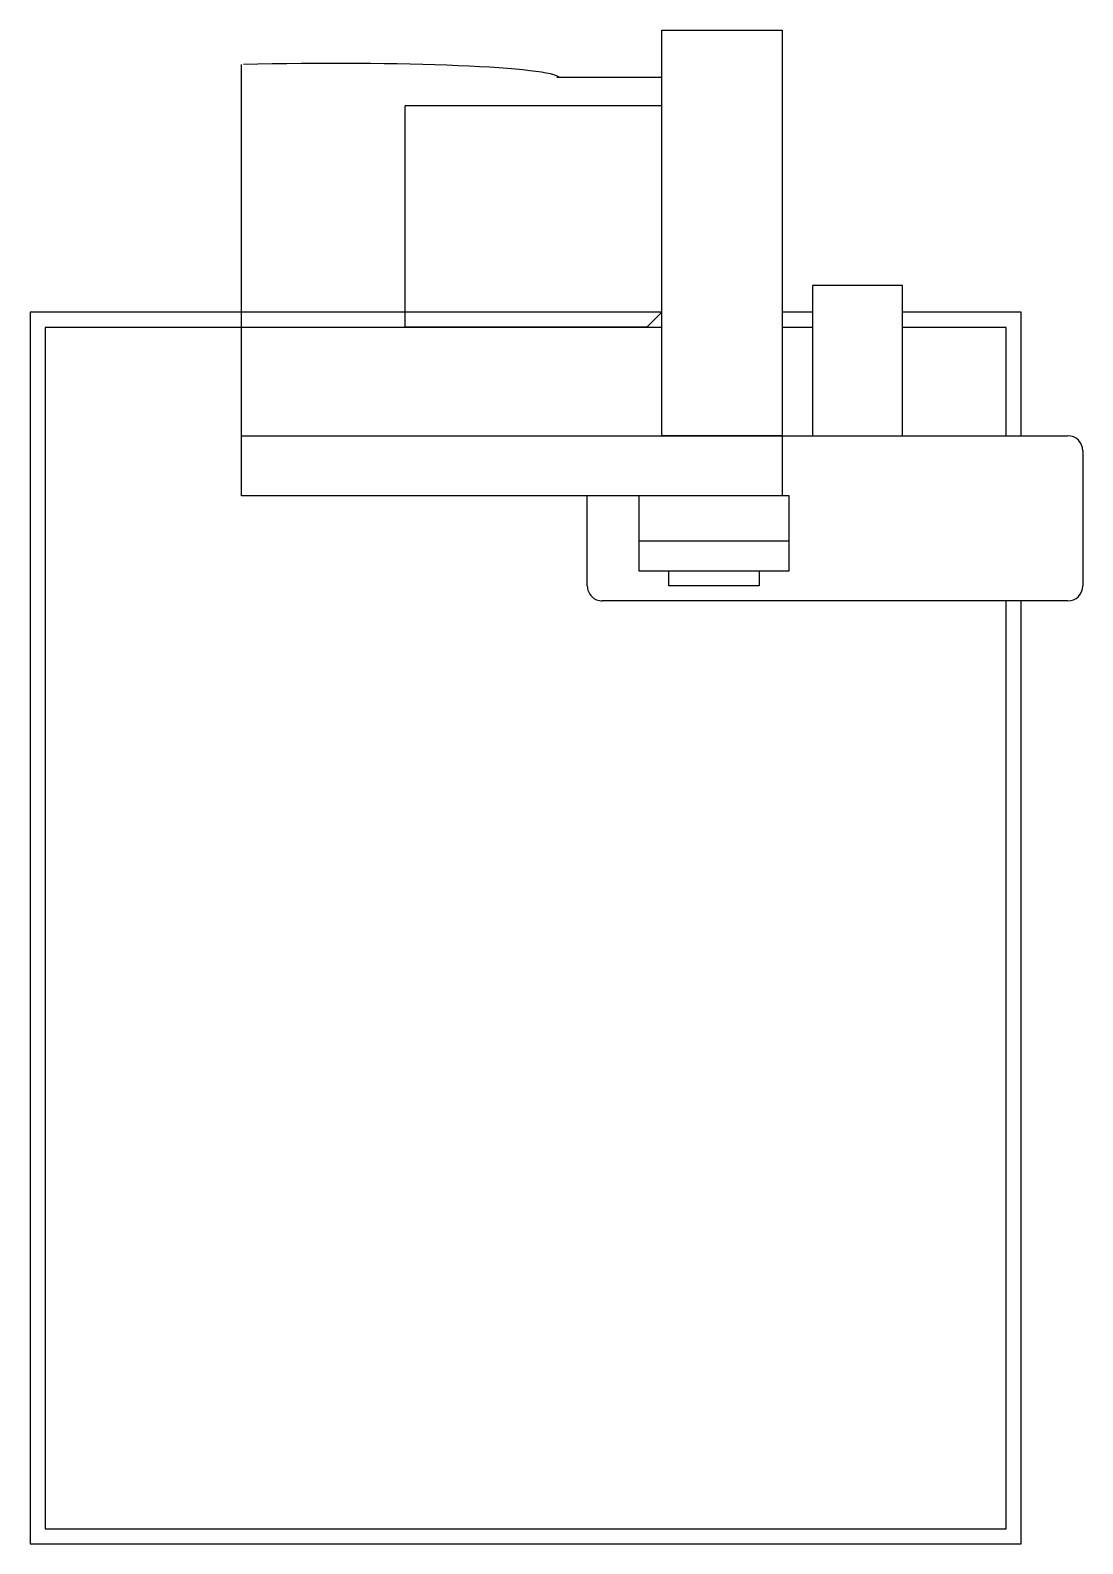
# Model space of a CAD drawing. Header units: inches. Extents: x 297.4 to 332.4, y 1534.2 to 1584.6.
import ezdxf

# ---------------------------------------------------------------- set-up
doc = ezdxf.new("R2010")
doc.units = ezdxf.units.IN
doc.header["$MEASUREMENT"] = 0
doc.layers.add('machines', color=21, linetype='Continuous')

# ---------------------------------------------------------------- blocks, each defined once
blk = doc.blocks.new('new block')
at = {"layer": 'machines'}
for p, q in [((277.809, 1522.409), (282.309, 1522.409)), ((277.309, 1505.909), (277.309, 1521.909)), ((282.809, 1521.909), (282.809, 1506.409)), ((263.809, 1512.397), (277.309, 1512.397)), ((263.809, 1508.397), (263.809, 1512.397)), ((277.309, 1512.397), (277.309, 1508.397)), ((279.309, 1512.628), (279.309, 1507.628)), ((281.809, 1512.628), (279.309, 1512.628)), ((280.809, 1507.628), (280.809, 1512.628)), ((281.809, 1507.628), (281.809, 1512.628)), ((277.309, 1508.397), (263.809, 1508.397)), ((265.386, 1508.397), (265.386, 1504.897)), ((266.322, 1508.397), (266.322, 1499.848)), ((273.199, 1508.397), (273.199, 1508.397)), ((273.199, 1508.397), (273.699, 1507.897)), ((273.699, 1507.897), (273.699, 1499.822)), ((273.699, 1507.897), (273.699, 1507.897)), ((279.309, 1507.628), (281.809, 1507.628)), ((282.309, 1505.909), (279.309, 1505.909)), ((273.699, 1499.848), (266.322, 1499.848)), ((277.309, 1494.397), (264.945, 1494.397))]:
    blk.add_line(p, q, dxfattribs=at)
for points in [[(272.312, 1516.411), (272.312, 1513.411), (277.312, 1513.411), (277.312, 1516.411)], [(279.309, 1512.397), (279.309, 1494.397), (277.309, 1494.397), (277.309, 1512.397)], [(281.809, 1511.628), (282.309, 1511.628), (282.309, 1508.628), (281.809, 1508.628)]]:
    blk.add_lwpolyline(points, close=True, dxfattribs=at)
for centre, start, end in [((277.809, 1521.909), 90, 180), ((282.309, 1521.909), 0, 90), ((282.309, 1506.409), 270, 0)]:
    blk.add_arc(centre, 0.5, start, end, dxfattribs=at)
blk.add_ellipse((265.545, 1495.678), major_axis=(0.121, -9.337), ratio=0.066477, start_param=3.20336, end_param=4.842634, dxfattribs=at)

msp = doc.modelspace()

# ---------------------------------------------------------------- linework, layer by layer
at = {"layer": 'machines'}
for p, q in [((330.391, 1575.204), (326.443, 1575.204)), ((330.391, 1571.095), (330.391, 1575.204)), ((329.891, 1574.704), (326.443, 1574.704)), ((329.891, 1571.095), (329.891, 1574.704))]:
    msp.add_line(p, q, dxfattribs=at)
for points in [[(318.429, 1575.204), (297.391, 1575.204), (297.391, 1534.204), (330.391, 1534.204), (330.391, 1565.595)], [(323.443, 1575.204), (322.429, 1575.204)], [(318.429, 1574.704), (297.891, 1574.704), (297.891, 1534.704), (329.891, 1534.704), (329.891, 1565.595)], [(323.443, 1574.704), (322.429, 1574.704)]]:
    msp.add_lwpolyline(points, dxfattribs=at)

# ---------------------------------------------------------------- block references
at = {"layer": 'machines', "rotation": 270}
msp.add_blockref('new block', (-1189.968, 1848.404), dxfattribs=at)

doc.saveas('drawing.dxf')
